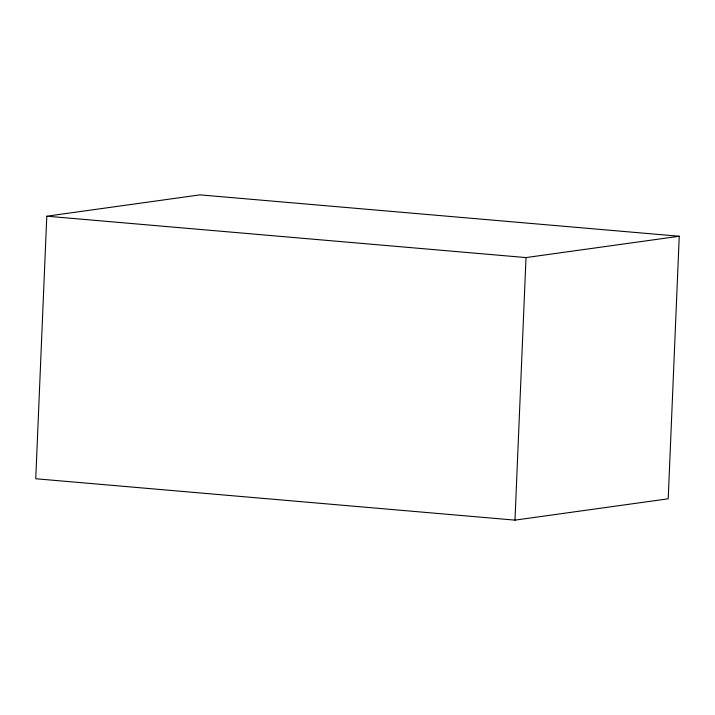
<?xml version="1.0" encoding="UTF-8"?>
<svg xmlns="http://www.w3.org/2000/svg" width="715" height="715" viewBox="0 0 715 715"><rect width="100%" height="100%" fill="white"/><g stroke="black" fill="none" stroke-linecap="round" stroke-linejoin="round"><path stroke-width="1.07" d="M46.788 216.198L35.75 478.755L514.979 520.136L668.212 498.802L679.25 236.245L200.021 194.864L46.788 216.198L526.017 257.579L679.25 236.245M514.979 520.136L526.017 257.579"/></g></svg>
